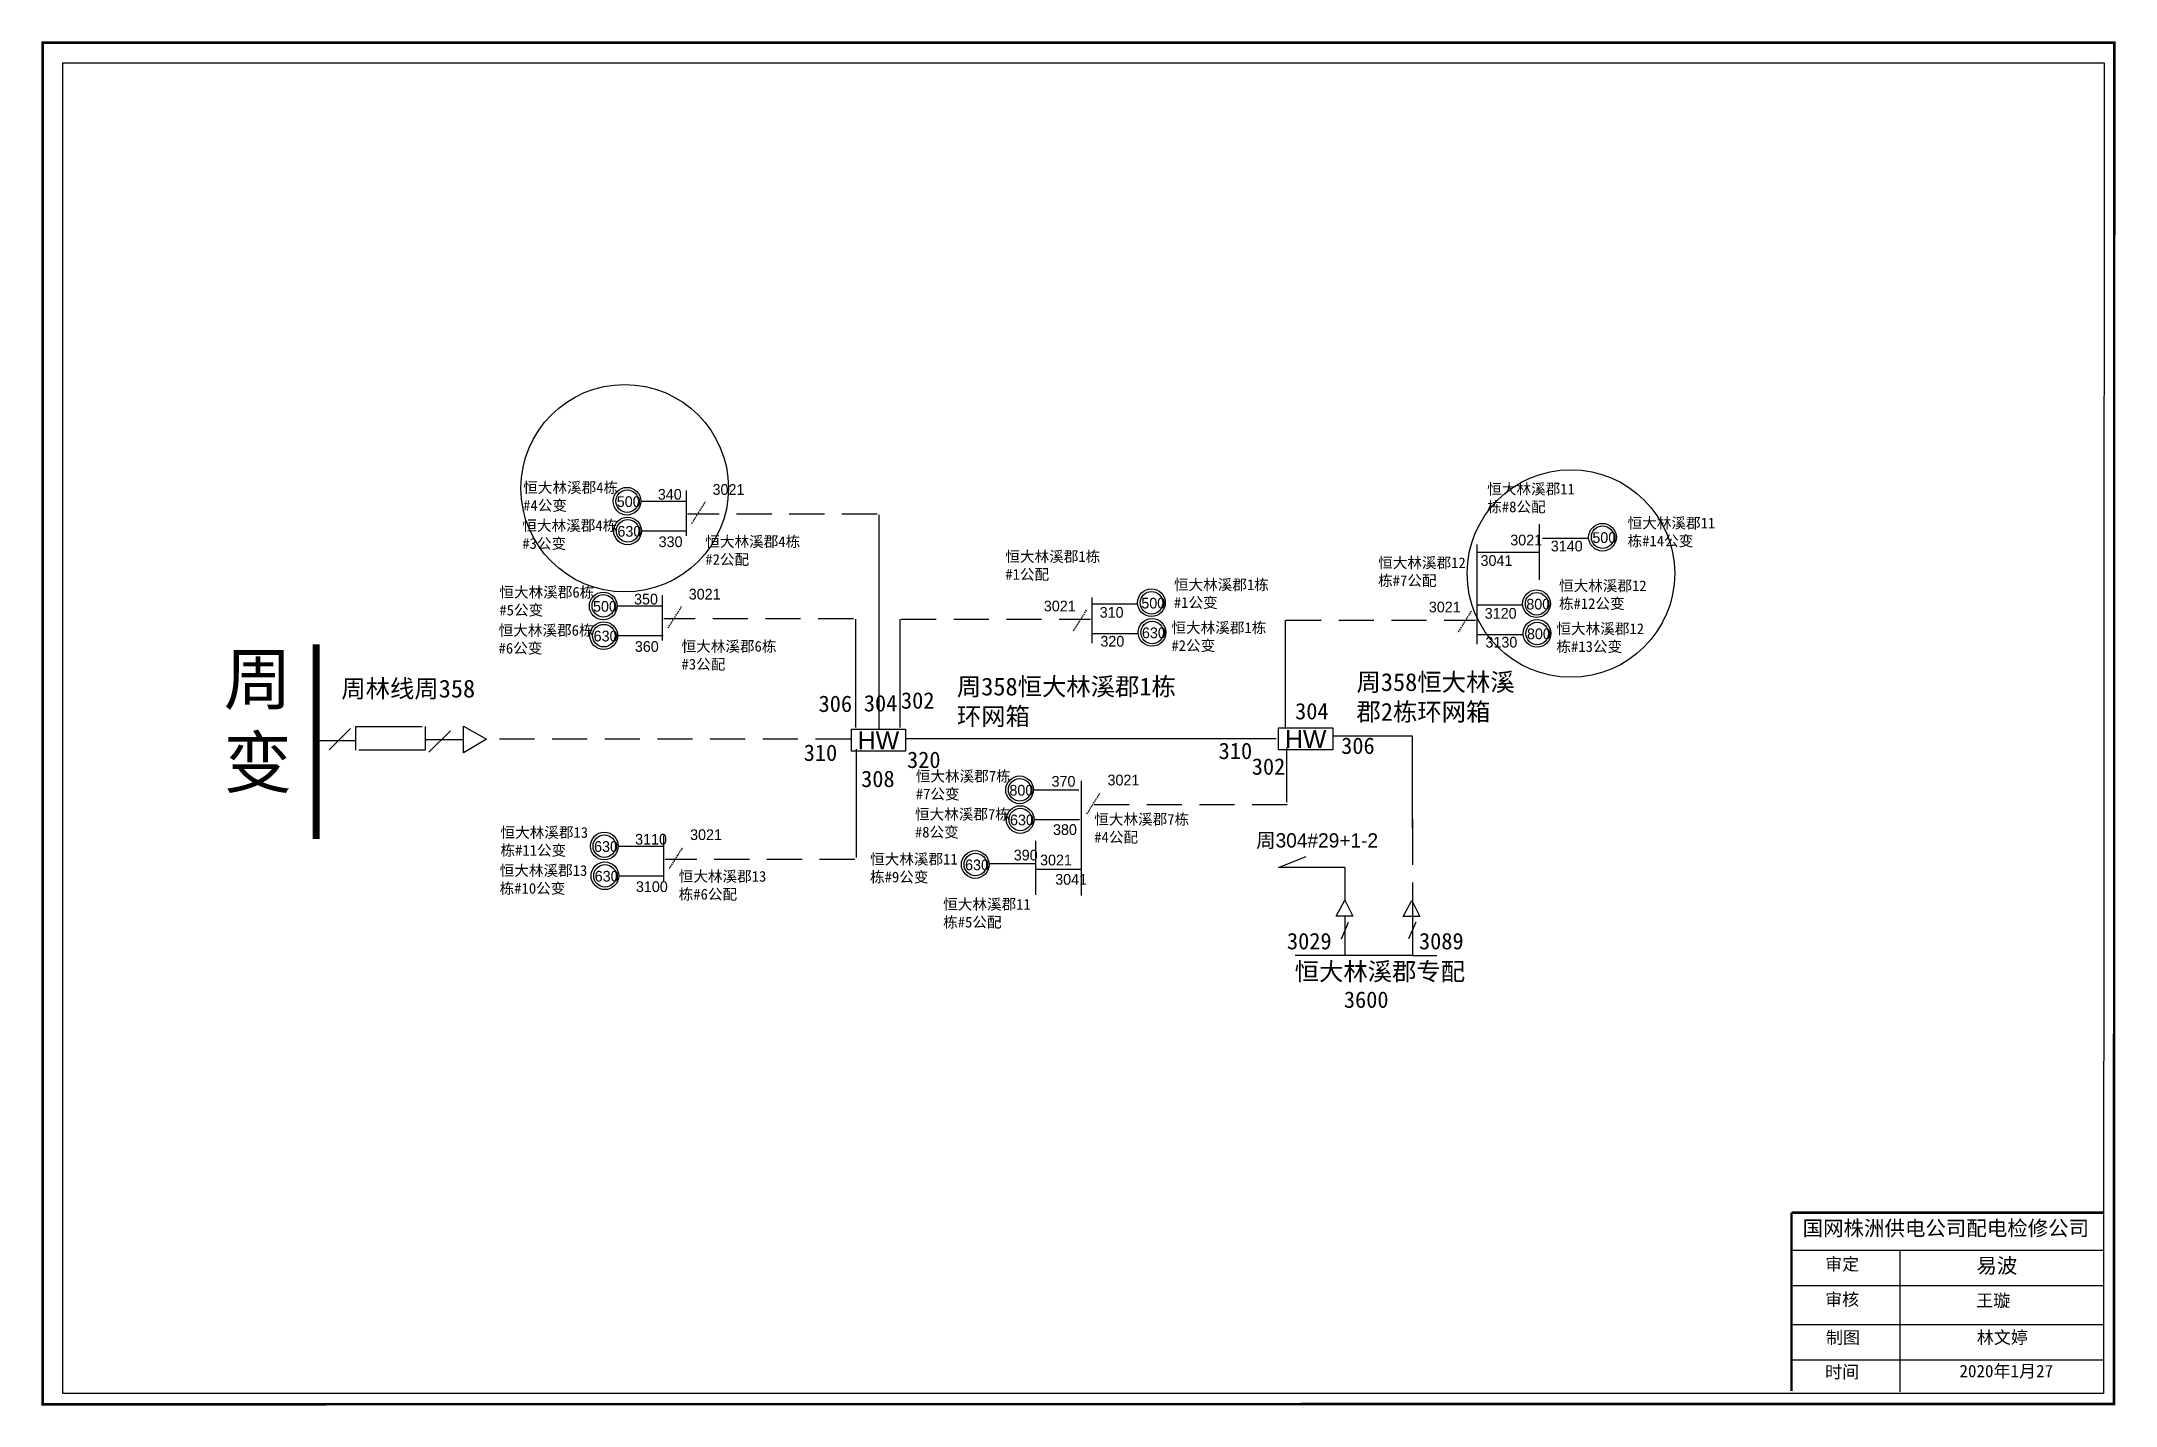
# Model space of a CAD drawing. Extents: x 124 to 414, y -49 to 142.
import ezdxf

# ---------------------------------------------------------------- set-up
doc = ezdxf.new("R2010")
doc.units = 0
doc.header["$LTSCALE"] = 0.774411
for name, pattern in [('ACAD_ISO02W100', [15, 12, -3]), ('DASHED2', [9.525, 6.35, -3.175]), ('HIDDEN2', [0.1875, 0.125, -0.0625])]:
    doc.linetypes.add(name, pattern=pattern)
doc.layers.get('0').update_dxf_attribs({"linetype": 'CONTINUOUS'})
for name, color, linetype in [('0-RefEdit0', 7, 'CONTINUOUS'), ('MiniCADViewLayer', 7, 'CONTINUOUS'), ('线型', 7, 'DASHED2')]:
    doc.layers.add(name, color=color, linetype=linetype)
doc.styles.add('SimSun_txtstyle_2.50_0_0', font='', dxfattribs={"height": 2.5})
doc.styles.get("Standard").update_dxf_attribs({"font": '', "height": 2.5})
doc.styles.add('字体', font='KTGB2312.ttf', dxfattribs={"height": 2.5})
doc.styles.add('楷体_GB2312_txtstyle_200.00_0_0200', font='KTGB2312.ttf', dxfattribs={"height": 200})
doc.styles.get('SimSun_txtstyle_2.50_0_0').set_extended_font_data('SimSun')
doc.styles.get('Standard').set_extended_font_data('SimSun')

msp = doc.modelspace()

# ---------------------------------------------------------------- linework, layer by layer
at = {"color": 0}
for p, q in [((214.29, 77.59), (207.93, 77.59)), ((241.34, 45.82), (241.34, 75.71)), ((214.38, 73.43), (208.02, 73.43)), ((333.82, 66.62), (333.82, 74.44)), ((325.03, 70.48), (333.86, 70.48)), ((340.58, 72.41), (334.22, 72.41)), ((210.97, 62.92), (204.61, 62.92)), ((277.41, 63.23), (271.05, 63.23)), ((331.34, 63.1), (324.98, 63.1)), ((211.05, 58.76), (204.69, 58.76)), ((277.5, 59.07), (271.14, 59.07)), ((331.42, 58.94), (325.06, 58.94)), ((245.1, 44.39), (296.91, 44.39)), ((304.84, 44.77), (315.98, 44.77)), ((315.98, 44.77), (315.98, 31.85)), ((269.28, 37.16), (262.92, 37.16)), ((269.37, 33), (263.01, 33)), ((211.11, 29.28), (204.75, 29.28)), ((263.21, 30.07), (263.21, 22.5)), ((263.12, 26.85), (256.76, 26.85)), ((211.2, 25.12), (204.84, 25.12)), ((269.68, 26.03), (263.32, 26.03))]:
    msp.add_line(p, q, dxfattribs=at)
at = {"linetype": 'DASHED2'}
for p, q in [((241.03, 75.82), (214.49, 75.82)), ((237.7, 61.15), (211.17, 61.15)), ((244.39, 61.11), (270.92, 61.11)), ((298.31, 60.97), (324.85, 60.97)), ((298.47, 35.12), (269.82, 35.12)), ((237.9, 27.47), (211.36, 27.47))]:
    msp.add_line(p, q, dxfattribs=at)
at = {"color": 7, "linetype": 'Continuous'}
for p, q in [((238.01, 61.13), (238.01, 45.95)), ((244.23, 61.13), (244.23, 45.95)), ((298.16, 60.99), (298.16, 45.82)), ((238.09, 42.91), (238.09, 27.73)), ((298.37, 43.08), (298.37, 35.49)), ((305.31, 19.53), (306.55, 21.77)), ((306.55, 21.77), (307.67, 19.53)), ((314.7, 19.49), (315.94, 21.73)), ((315.94, 21.73), (317.05, 19.49)), ((307.67, 19.53), (305.31, 19.53)), ((307.01, 18.65), (306.02, 16.29)), ((317.05, 19.49), (314.7, 19.49)), ((316.47, 18.69), (315.47, 16.33))]:
    msp.add_line(p, q, dxfattribs=at)
at = {"linetype": 'ACAD_ISO02W100'}
msp.add_line((168.03, 44.08), (162.48, 44.08), dxfattribs=at)
at = {"linetype": 'Continuous'}
for p, q in [((167.28, 45.81), (164.29, 42.81)), ((177.73, 44.26), (183.09, 44.26)), ((181.26, 45.48), (178.26, 42.48)), ((183.09, 42.38), (183.09, 46.14)), ((183.09, 46.14), (186.33, 44.33)), ((186.33, 44.33), (183.09, 42.38)), ((306.52, 19.5), (306.52, 16.96)), ((369.12, -27.26), (412.77, -27.26)), ((384.27, -27.27), (384.27, -47.1)), ((369.12, -32.23), (412.77, -32.23)), ((369.12, -37.66), (412.77, -37.66)), ((369.12, -42.63), (412.77, -42.63))]:
    msp.add_line(p, q, dxfattribs=at)
at = {"color": 0, "linetype": 'Continuous'}
for p, q in [((297.23, 26.31), (301.13, 27.86)), ((306.52, 26.31), (297.23, 26.31))]:
    msp.add_line(p, q, dxfattribs=at)
at = {"color": 0, "linetype": 'DASHED2'}
msp.add_line((306.52, 26.31), (306.52, 21.69), dxfattribs=at)
at = {"linetype": 'Continuous', "const_width": 0.35}
msp.add_lwpolyline([(124.17, 141.86), (414.3, 141.86), (414.26, -48.81), (124.17, -48.86)], close=True, dxfattribs=at)
at = {"linetype": 'Continuous'}
msp.add_lwpolyline([(127, 139.03), (412.88, 139.03), (412.77, -47.36), (127, -47.36)], close=True, dxfattribs=at)
for points, const_width in [([(162.48, 57.58), (162.48, 30.33)], 1), ([(369.09, -22.01), (369.09, -47.02)], 0.35), ([(369.12, -22.01), (412.77, -22.01)], 0.35)]:
    msp.add_lwpolyline(points, dxfattribs=dict(at, const_width=const_width))
at = {"linetype": 'ACAD_ISO02W100'}
msp.add_lwpolyline([(177.72, 46.09), (177.72, 42.75), (168.03, 42.75), (168.03, 46.09)], close=True, dxfattribs=at)
at = {"color": 0, "linetype": 'Continuous'}
for points in [[(237.42, 45.7), (245.02, 45.7), (245.02, 42.61), (237.42, 42.61)], [(297.25, 45.89), (304.85, 45.89), (304.85, 42.8), (297.25, 42.8)]]:
    msp.add_lwpolyline(points, close=True, dxfattribs=at)
at = {"color": 1}
for centre in [(205.68, 79.46), (338.2, 67.51)]:
    msp.add_circle(centre, 14.53, dxfattribs=at)
at = {"color": 0}
for centre, radius in [((205.99, 77.64), 1.94), ((206.01, 77.64), 1.58), ((206.08, 73.48), 1.94), ((206.1, 73.48), 1.58), ((342.62, 72.6), 1.94), ((342.64, 72.6), 1.58), ((202.67, 62.97), 1.94), ((202.69, 62.97), 1.58), ((279.45, 63.42), 1.94), ((279.47, 63.42), 1.58), ((333.38, 63.28), 1.94), ((333.4, 63.28), 1.58), ((279.54, 59.26), 1.94), ((333.46, 59.12), 1.94), ((202.75, 58.81), 1.94), ((202.77, 58.81), 1.58), ((279.56, 59.26), 1.58), ((333.48, 59.12), 1.58), ((260.98, 37.21), 1.94), ((261, 37.21), 1.58), ((261.07, 33.05), 1.94), ((261.09, 33.05), 1.58), ((202.82, 29.33), 1.94), ((202.83, 29.33), 1.58), ((202.9, 25.17), 1.94), ((202.92, 25.17), 1.58), ((254.77, 26.75), 1.94), ((254.79, 26.75), 1.58)]:
    msp.add_circle(centre, radius, dxfattribs=at)
at = {"layer": '0-RefEdit0', "color": 0, "linetype": 'HIDDEN2', "ltscale": 2}
for p, q in [((215.09, 74.54), (216.97, 77.53)), ((211.76, 59.88), (213.64, 62.87)), ((270.33, 62.38), (268.45, 59.4)), ((324.26, 62.25), (322.37, 59.26)), ((270.41, 33.84), (272.29, 36.83)), ((211.95, 26.19), (213.84, 29.18))]:
    msp.add_line(p, q, dxfattribs=at)
at = {"layer": 'MiniCADViewLayer', "color": 0, "linetype": 'DASHED2'}
msp.add_line((237.3, 44.3), (186.51, 44.3), dxfattribs=at)
at = {"layer": 'MiniCADViewLayer', "color": 0, "linetype": 'Continuous'}
for p, q in [((315.99, 33.09), (315.99, 26.69)), ((315.99, 24.24), (315.99, 14.01)), ((306.52, 16.96), (306.52, 14.01)), ((315.99, 14.01), (299.59, 14.01)), ((315.99, 14.01), (319.41, 14.01))]:
    msp.add_line(p, q, dxfattribs=at)
at = {"layer": '线型', "linetype": 'ByBlock'}
for p, q in [((214.32, 72.8), (214.32, 79.16)), ((325.03, 71.58), (325.03, 57.63)), ((210.99, 58.14), (210.99, 64.49)), ((271.1, 64.13), (271.1, 57.77)), ((269.64, 22.4), (269.64, 38.46)), ((211.18, 24.45), (211.18, 30.81))]:
    msp.add_line(p, q, dxfattribs=at)

# ---------------------------------------------------------------- texts
at = {"attachment_point": 1}
for s, insert, char_height, width in [('恒大林溪郡4栋#4公变', (191.46, 80.3), 1.5, 14.0913), ('恒大林溪郡11栋#8公配', (326.48, 80.1), 1.5, 14.0913), ('恒大林溪郡11栋#14公变', (346.14, 75.33), 1.5, 14.0913), ('恒大林溪郡4栋#3公变', (191.34, 74.97), 1.5, 14.0913), ('恒大林溪郡4栋#2公配', (216.97, 72.73), 1.5, 14.0913), ('恒大林溪郡1栋#1公配', (258.99, 70.64), 1.5, 14.0913), ('恒大林溪郡12栋#7公配', (311.2, 69.77), 1.5, 14.0913), ('恒大林溪郡1栋#1公变', (282.6, 66.69), 1.5, 14.0913), ('恒大林溪郡6栋#5公变', (188.13, 65.64), 1.5, 14.0913), ('恒大林溪郡12栋#12公变', (336.53, 66.55), 1.5, 14.0913), ('恒大林溪郡6栋#6公变', (188.02, 60.3), 1.5, 14.0913), ('恒大林溪郡6栋#3公配', (213.64, 58.06), 1.5, 14.0913), ('恒大林溪郡1栋#2公变', (282.25, 60.67), 1.5, 14.0913), ('恒大林溪郡12栋#13公变', (336.17, 60.53), 1.5, 14.0913), ('恒大林溪郡7栋#7公变', (246.45, 39.87), 1.5, 14.0913), ('恒大林溪郡13栋#11公变', (188.28, 31.99), 1.5, 14.0913), ('恒大林溪郡7栋#8公变', (246.33, 34.54), 1.5, 14.0913), ('恒大林溪郡7栋#4公配', (271.44, 33.83), 1.5, 14.0913), ('恒大林溪郡13栋#10公变', (188.17, 26.66), 1.5, 14.0913), ('恒大林溪郡11栋#9公变', (240.04, 28.25), 1.5, 14.0913), ('恒大林溪郡13栋#6公配', (213.24, 25.84), 1.5, 14.0913), ('恒大林溪郡11栋#5公配', (250.28, 21.93), 1.5, 14.0913), ('3029', (298.43, 17.17), 2.3, 16.116), ('3089', (316.92, 17.17), 2.3, 16.116)]:
    msp.add_mtext(s, dxfattribs=dict(at, insert=insert, char_height=char_height, width=width))
at = {"char_height": 1.5, "width": 12.7966, "attachment_point": 1, "style": '字体'}
for s, insert in [('340', (210.32, 79.35)), ('3021', (217.98, 80.03)), ('500', (204.57, 78.33)), ('630', (204.66, 74.17)), ('330', (210.43, 72.71)), ('3021', (329.7, 72.95)), ('500', (341.2, 73.29)), ('3041', (325.54, 70.08)), ('3140', (335.38, 72.11)), ('350', (206.99, 64.68)), ('3021', (214.65, 65.37)), ('500', (278.03, 64.11)), ('800', (331.95, 63.97)), ('500', (201.24, 63.66)), ('3021', (264.38, 63.71)), ('310', (272.2, 62.82)), ('3021', (318.3, 63.57)), ('3120', (326.13, 62.68)), ('630', (201.33, 59.5)), ('320', (272.3, 58.77)), ('630', (278.12, 59.95)), ('3130', (326.23, 58.64)), ('800', (332.04, 59.81)), ('360', (207.1, 58.04)), ('800', (259.56, 37.9)), ('370', (265.46, 39.15)), ('3021', (273.3, 39.33)), ('630', (259.64, 33.74)), ('380', (265.66, 32.39)), ('630', (201.39, 30.02)), ('3110', (207.14, 31.04)), ('3021', (214.84, 31.68)), ('630', (253.35, 27.45)), ('390', (260.17, 28.82)), ('3021', (263.85, 28.13)), ('630', (201.48, 25.86)), ('3100', (207.25, 24.4)), ('3041', (265.97, 25.42))]:
    msp.add_mtext(s, dxfattribs=dict(at, insert=insert))
at = {"linetype": 'Continuous', "attachment_point": 1}
for s, insert, char_height, width, style in [('{\\fSimSun|b0|i0|c134|p2;周\\f\uffbfﾬￌﾣﾤ_GB2312|b0|i0|c134|p49; \\P\\fSimSun|b0|i0|c134|p2;变}', (149.52, 56.22), 7, 46.6545, '字体'), ('{\\fSimSun|b0|i0|c134|p2;周林线周358}', (165.99, 52.64), 2.5, 22.8827, '字体'), ('{\\fArial|b0|i0|c0|p32;HW}', (238.31, 45.4), 2.5, 24.6655, '字体'), ('{\\fArial|b0|i0|c0|p32;HW}', (298.14, 45.59), 2.5, 24.6655, '字体'), ('国网株洲供电公司配电检修公司', (370.66, -23.14), 2.1, 57.4126, '字体'), ('{\\fSimSun|b0|i0|c134|p2;易波}', (395, -28.38), 2.1, 16.423, '字体'), ('林文婷', (395.04, -38.63), 1.75, 16.423, 'SimSun_txtstyle_2.50_0_0'), ('2020年1月27', (392.62, -43.33), 1.75, 16.423, 'SimSun_txtstyle_2.50_0_0')]:
    msp.add_mtext(s, dxfattribs=dict(at, insert=insert, char_height=char_height, width=width, style=style))
at = {"color": 7, "linetype": 'Continuous', "true_color": 0xffffff, "char_height": 2.5, "attachment_point": 1, "style": '字体'}
for s, insert, width in [('{\\fSimSun|b0|i0|c134|p2;周358恒大林溪郡1栋环网箱}', (252.2, 52.93), 32.6627), ('{\\fSimSun|b0|i0|c134|p2;周358恒大林溪郡2栋环网箱}', (308.17, 53.56), 24.091)]:
    msp.add_mtext(s, dxfattribs=dict(at, insert=insert, width=width))
at = {"color": 7, "true_color": 0xffffff, "char_height": 2.3, "width": 16.116, "attachment_point": 1}
for s, insert in [('306', (232.83, 50.42)), ('304', (239.17, 50.49)), ('302', (244.37, 50.88)), ('304', (299.57, 49.38)), ('310', (288.86, 43.82)), ('306', (306.02, 44.54)), ('310', (230.75, 43.56)), ('320', (245.22, 42.57)), ('302', (293.5, 41.63)), ('308', (238.79, 39.9)), ('3600', (306.4, 8.97))]:
    msp.add_mtext(s, dxfattribs=dict(at, insert=insert))
at = {"color": 7, "linetype": 'Continuous', "lineweight": 0, "ltscale": 1.585526, "true_color": 0xffffff, "insert": (294.11, 31.13), "char_height": 2, "attachment_point": 1, "style": '楷体_GB2312_txtstyle_200.00_0_0200'}
msp.add_mtext('周304#29+1-2', dxfattribs=at)
at = {"color": 7, "true_color": 0xffffff, "insert": (299.51, 13.02), "char_height": 2.5, "width": 25.9796, "attachment_point": 1, "style": '字体'}
msp.add_mtext('恒大林溪郡专配', dxfattribs=at)
at = {"linetype": 'Continuous', "char_height": 1.75, "width": 16.423, "attachment_point": 1}
for s, insert in [('审定', (373.8, -28.35)), ('审核', (373.8, -33.3)), ('王璇', (394.96, -33.44)), ('制图', (373.92, -38.63)), ('时间', (373.8, -43.45))]:
    msp.add_mtext(s, dxfattribs=dict(at, insert=insert))

doc.saveas('drawing.dxf')
